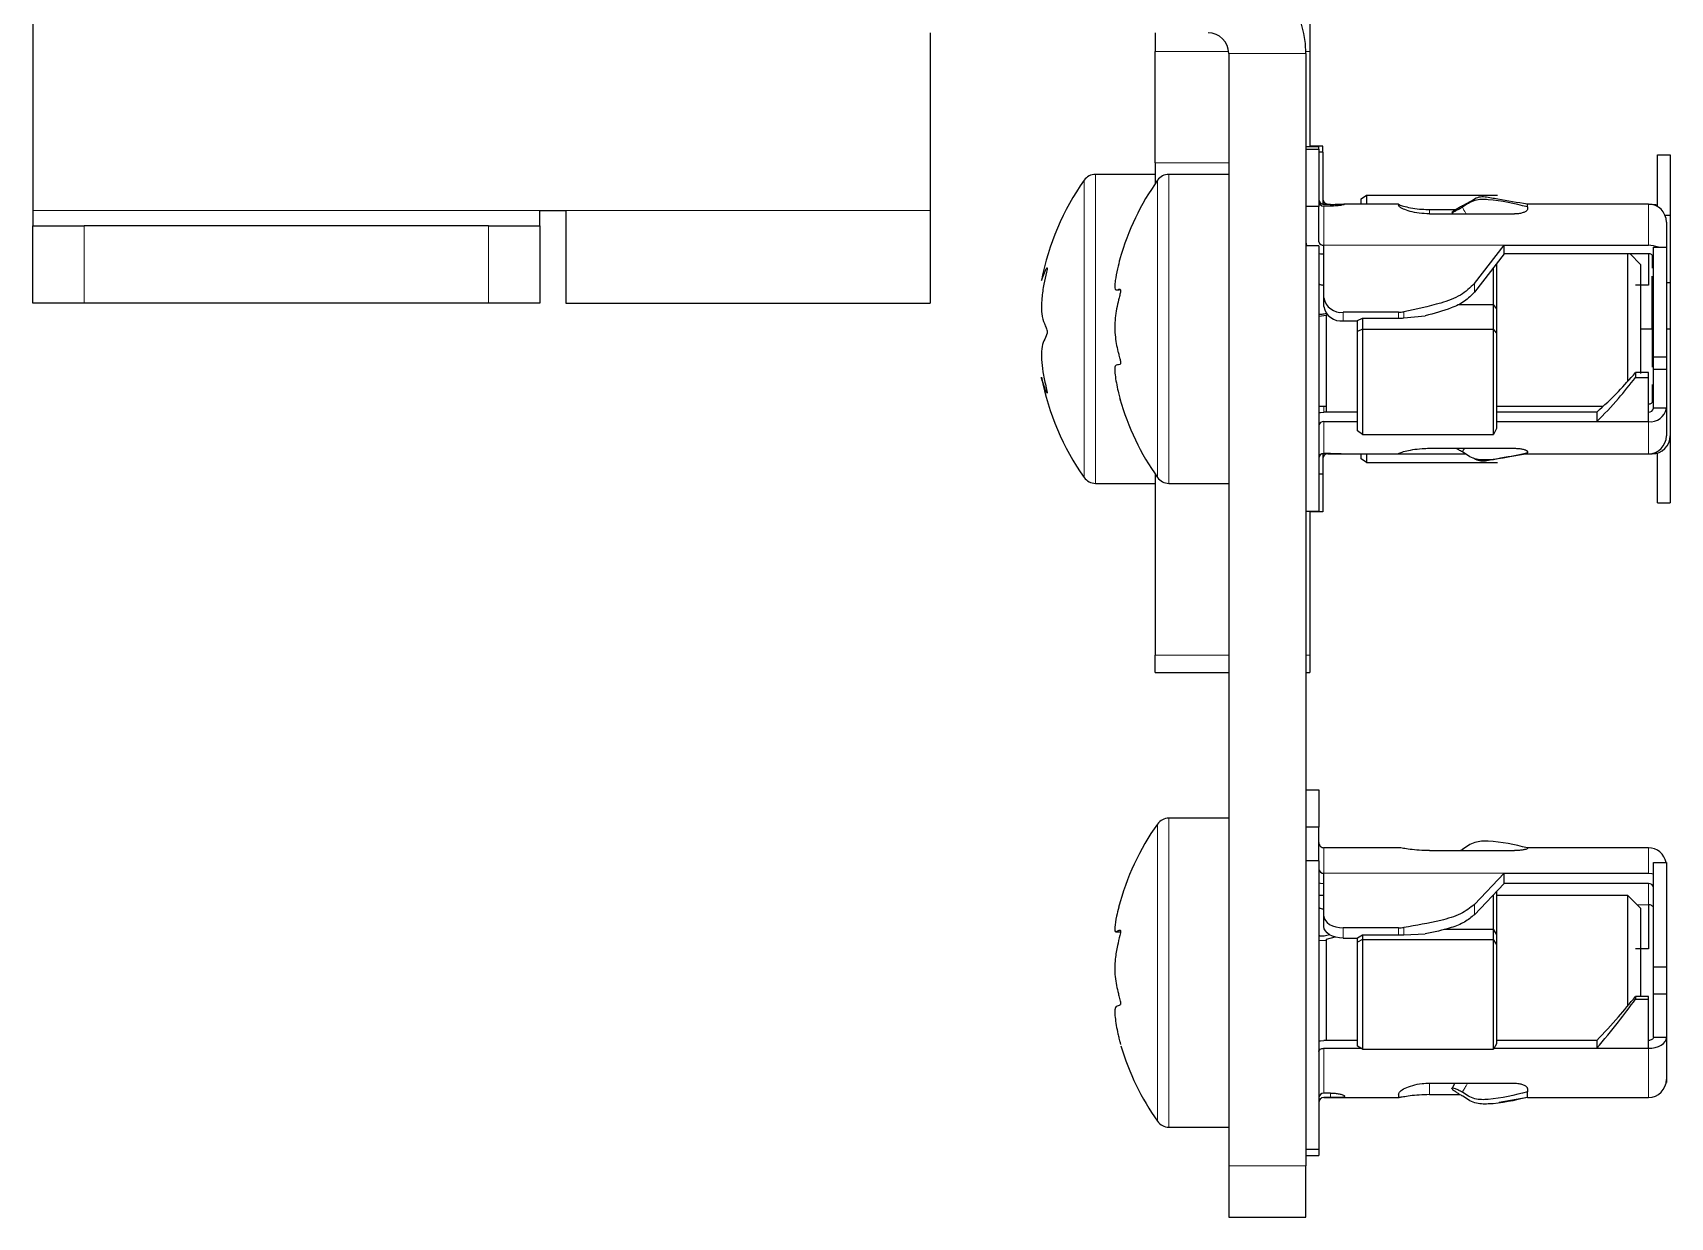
# Model space of a CAD drawing. Header units: millimetres. Extents: x -287 to 523, y -14 to 1990.
# Drawn here: x -38.3 to 25.3, y -14.5 to 31.5 of the extents above; entities that cross this region are included whole.
import ezdxf

# ---------------------------------------------------------------- set-up
doc = ezdxf.new("R2010")
doc.units = ezdxf.units.MM

msp = doc.modelspace()

# ---------------------------------------------------------------- linework, layer by layer
at = {"color": 7, "linetype": 'Continuous', "lineweight": 25}
for p, q in [((-38.259, 38.025), (-38.259, 24.625)), ((11.341, 35.419), (11.341, 30.802)), ((-3.409, 31.525), (-3.409, 24.625)), ((5.341, 31.525), (5.341, 30.802)), ((5.341, 26.472), (5.341, 30.802)), ((8.191, 30.725), (8.191, -12.475)), ((11.191, 30.725), (11.191, -12.475)), ((11.341, 30.802), (11.341, 27.103)), ((11.191, 27.103), (11.691, 27.103)), ((11.191, 27.007), (11.691, 27.007)), ((11.841, 27.125), (11.341, 27.125)), ((11.691, 27.007), (11.691, 27.103)), ((11.691, 27.007), (11.691, 24.778)), ((11.841, 26.884), (11.691, 26.884)), ((11.841, 26.884), (11.841, 27.125)), ((11.841, 26.884), (11.841, 24.867)), ((24.841, 26.783), (25.341, 26.783)), ((24.841, 24.782), (24.841, 26.783)), ((25.341, 26.783), (25.341, 24.441)), ((5.341, 26.472), (5.341, 25.677)), ((5.341, 26.025), (3.016, 26.025)), ((8.191, 26.025), (5.866, 26.025)), ((12.141, 24.86), (11.891, 24.86)), ((12.041, 24.86), (12.041, 24.875)), ((12.041, 24.875), (12.1, 24.875)), ((14.791, 24.875), (12.658, 24.875)), ((12.691, 24.873), (12.691, 24.864)), ((13.341, 25.076), (13.541, 25.218)), ((13.341, 24.875), (13.341, 25.076)), ((13.541, 25.218), (13.541, 24.875)), ((13.541, 25.218), (18.625, 25.218)), ((14.791, 24.875), (14.791, 24.82)), ((17.719, 25.054), (17.267, 24.805)), ((24.491, 24.875), (19.791, 24.875)), ((19.791, 24.761), (19.791, 24.875)), ((24.491, 24.875), (24.641, 24.875)), ((-38.259, 24.625), (-38.259, 24.025)), ((-18.559, 24.025), (-18.559, 24.625)), ((-18.559, 24.625), (-17.559, 24.625)), ((-17.559, 24.625), (-17.559, 21.025)), ((-3.409, 24.625), (-3.409, 21.025)), ((11.691, 24.778), (11.191, 24.778)), ((11.691, 23.406), (11.691, 24.778)), ((12.141, 24.795), (11.891, 24.795)), ((15.991, 24.663), (17.022, 24.663)), ((15.991, 24.491), (19.291, 24.491)), ((16.864, 24.553), (16.864, 24.556)), ((16.864, 24.553), (16.898, 24.491)), ((19.791, 24.761), (19.791, 24.662)), ((25.138, 24.441), (25.341, 24.441)), ((25.191, 24.175), (25.191, 23.193)), ((25.341, 24.441), (25.341, 21.831)), ((-38.259, 21.025), (-38.259, 24.025)), ((-38.259, 24.025), (-36.259, 24.025)), ((-20.559, 24.025), (-36.259, 24.025)), ((-20.559, 24.025), (-18.559, 24.025)), ((-18.559, 24.025), (-18.559, 21.025)), ((11.691, 23.251), (11.191, 23.251)), ((11.691, 23.251), (11.691, 12.948)), ((11.891, 21.229), (11.891, 23.272)), ((17.736, 21.786), (18.891, 23.272)), ((18.891, 22.937), (17.736, 21.451)), ((18.891, 22.937), (18.891, 23.272)), ((18.891, 23.272), (24.491, 23.272)), ((24.491, 22.937), (18.891, 22.937)), ((23.691, 22.675), (23.691, 22.937)), ((24.191, 22.525), (23.779, 22.937)), ((24.691, 23.193), (25.191, 23.193)), ((24.691, 18.946), (24.691, 23.193)), ((25.191, 23.193), (25.191, 18.946)), ((18.475, 20.975), (18.475, 22.403)), ((18.591, 22.551), (18.591, 20.82)), ((23.691, 17.981), (23.691, 22.675)), ((24.191, 22.525), (24.191, 22.234)), ((24.491, 21.724), (23.991, 21.724)), ((24.191, 22.234), (24.191, 18.295)), ((25.191, 21.831), (25.341, 21.831)), ((25.341, 21.831), (25.341, 20.025)), ((-36.259, 21.025), (-38.259, 21.025)), ((-20.559, 21.025), (-36.259, 21.025)), ((-18.559, 21.025), (-20.559, 21.025)), ((-17.559, 21.025), (-3.409, 21.025)), ((3.841, 21.541), (3.955, 21.541)), ((11.891, 20.894), (11.891, 21.229)), ((11.691, 20.521), (11.991, 20.558)), ((11.991, 20.573), (12.035, 20.584)), ((11.991, 16.794), (11.991, 20.573)), ((14.792, 20.672), (12.641, 20.672)), ((13.191, 20.35), (13.391, 20.44)), ((13.391, 20.44), (13.391, 20.014)), ((13.391, 20.44), (14.792, 20.44)), ((14.987, 20.449), (15.826, 20.534)), ((17.099, 20.975), (18.475, 20.975)), ((18.475, 20.014), (18.475, 20.975)), ((18.591, 20.82), (18.475, 20.975)), ((18.591, 20.82), (18.591, 19.869)), ((12.641, 20.337), (13.191, 20.337)), ((13.191, 19.93), (13.191, 20.35)), ((13.391, 20.014), (13.191, 19.93)), ((13.191, 16.06), (13.191, 19.93)), ((13.391, 20.014), (13.391, 15.924)), ((13.391, 20.014), (18.475, 20.014)), ((18.475, 15.924), (18.475, 20.014)), ((18.591, 19.869), (18.475, 20.014)), ((18.591, 19.869), (18.591, 16.16)), ((24.191, 20.025), (24.641, 20.025)), ((24.641, 20.025), (24.691, 20.025)), ((25.191, 20.025), (25.341, 20.025)), ((25.341, 20.025), (25.341, 15.875)), ((24.691, 18.946), (25.191, 18.946)), ((24.691, 18.458), (24.691, 18.946)), ((24.691, 18.458), (25.191, 18.458)), ((24.691, 16.942), (24.691, 18.458)), ((25.191, 18.946), (25.191, 18.458)), ((25.191, 18.458), (25.191, 16.942)), ((23.991, 18.327), (23.991, 18.132)), ((24.491, 18.327), (23.991, 18.327)), ((23.991, 18.132), (24.491, 18.132)), ((24.491, 18.132), (24.491, 18.327)), ((11.691, 17.025), (11.991, 17.025)), ((13.191, 16.794), (11.891, 16.794)), ((18.591, 17.025), (22.733, 17.025)), ((22.491, 16.794), (18.591, 16.794)), ((22.491, 16.794), (22.491, 16.422)), ((25.191, 16.942), (24.691, 16.942)), ((25.191, 16.942), (25.191, 15.875)), ((11.891, 16.422), (13.191, 16.422)), ((13.391, 15.924), (13.191, 16.06)), ((13.391, 15.924), (18.475, 15.924)), ((18.591, 16.16), (18.475, 15.924)), ((18.591, 16.422), (22.491, 16.422)), ((22.491, 16.422), (24.491, 16.422)), ((15.991, 15.388), (19.291, 15.388)), ((19.791, 15.266), (19.791, 15.207)), ((25.341, 15.875), (25.341, 13.268)), ((11.841, 15.184), (11.841, 14.393)), ((12.141, 15.191), (11.891, 15.191)), ((12.041, 15.175), (12.658, 15.175)), ((12.658, 15.175), (14.791, 15.175)), ((13.341, 14.975), (13.341, 15.175)), ((13.541, 14.833), (13.341, 14.975)), ((13.541, 15.175), (13.541, 14.833)), ((13.541, 14.833), (18.625, 14.833)), ((14.791, 15.181), (14.791, 15.175)), ((14.791, 15.175), (17.396, 15.175)), ((19.791, 15.175), (19.791, 15.207)), ((19.791, 15.175), (24.491, 15.175)), ((24.491, 15.175), (24.641, 15.175)), ((24.841, 13.268), (24.841, 15.205)), ((3.016, 14.025), (5.341, 14.025)), ((5.341, 14.374), (5.341, 7.356)), ((5.866, 14.025), (8.191, 14.025)), ((11.691, 14.393), (11.841, 14.393)), ((11.841, 14.393), (11.841, 12.925)), ((11.191, 12.948), (11.691, 12.948)), ((11.341, 12.948), (11.341, 7.356)), ((11.841, 12.925), (11.341, 12.925)), ((24.841, 13.268), (25.341, 13.268)), ((5.341, 6.686), (5.341, 7.356)), ((11.341, 7.356), (11.341, 6.686)), ((5.341, 6.686), (8.191, 6.686)), ((11.191, 6.686), (11.341, 6.686)), ((11.191, 2.125), (11.691, 2.125)), ((11.691, 2.125), (11.691, 0.674)), ((8.191, 1.025), (5.866, 1.025)), ((11.691, 0.674), (11.191, 0.674)), ((11.691, -0.632), (11.691, 0.674)), ((11.691, -0.632), (11.191, -0.632)), ((11.691, -0.632), (11.691, -11.826)), ((12.185, -0.125), (11.891, -0.125)), ((14.81, -0.125), (12.185, -0.125)), ((15.991, -0.236), (19.291, -0.236)), ((24.491, -0.125), (19.791, -0.125)), ((19.791, -0.127), (19.791, -0.125)), ((19.791, -0.127), (19.791, -0.155)), ((11.891, -2.782), (11.891, -1.116)), ((17.736, -2.328), (18.891, -1.116)), ((18.891, -1.514), (18.891, -1.116)), ((18.891, -1.116), (24.491, -1.116)), ((24.691, -0.704), (25.191, -0.704)), ((24.691, -4.752), (24.691, -0.704)), ((25.191, -0.704), (25.191, -4.752)), ((18.891, -1.514), (17.736, -2.725)), ((18.591, -1.828), (18.591, -3.476)), ((24.491, -1.514), (18.891, -1.514)), ((11.891, -1.975), (11.691, -1.975)), ((18.475, -3.292), (18.475, -1.95)), ((23.691, -1.975), (18.591, -1.975)), ((24.191, -2.475), (23.691, -1.975)), ((23.691, -4.716), (23.691, -1.975)), ((24.191, -2.475), (24.191, -4.759)), ((11.891, -3.18), (11.891, -2.782)), ((3.814, -3.386), (3.968, -3.386)), ((11.691, -3.727), (11.991, -3.708)), ((11.991, -3.673), (12.331, -3.591)), ((11.991, -7.61), (11.991, -3.673)), ((14.792, -3.236), (12.641, -3.236)), ((12.641, -3.634), (13.191, -3.634)), ((13.191, -3.618), (13.391, -3.512)), ((13.191, -3.791), (13.191, -3.618)), ((13.391, -3.687), (13.191, -3.791)), ((13.191, -7.827), (13.191, -3.791)), ((13.391, -3.512), (13.391, -3.687)), ((13.391, -3.512), (14.792, -3.512)), ((13.391, -3.687), (13.391, -7.952)), ((13.391, -3.687), (18.475, -3.687)), ((14.987, -3.508), (15.826, -3.473)), ((16.563, -3.292), (18.475, -3.292)), ((18.475, -3.687), (18.475, -3.292)), ((18.591, -3.476), (18.475, -3.292)), ((18.475, -7.952), (18.475, -3.687)), ((18.591, -3.867), (18.475, -3.687)), ((18.591, -3.476), (18.591, -3.867)), ((18.591, -3.867), (18.591, -7.735)), ((24.491, -4.049), (23.991, -4.049)), ((23.691, -6.282), (23.691, -4.716)), ((24.191, -4.759), (24.191, -5.914)), ((24.691, -4.752), (25.191, -4.752)), ((24.691, -5.801), (24.691, -4.752)), ((25.191, -4.752), (25.191, -5.801)), ((23.991, -5.9), (23.991, -6.007)), ((24.491, -5.9), (23.991, -5.9)), ((23.991, -6.007), (24.491, -6.007)), ((24.491, -6.007), (24.491, -5.9)), ((24.691, -5.801), (25.191, -5.801)), ((24.691, -7.489), (24.691, -5.801)), ((25.191, -5.801), (25.191, -7.489)), ((13.191, -7.61), (11.891, -7.61)), ((22.491, -7.61), (18.591, -7.61)), ((22.491, -7.61), (22.491, -7.913)), ((25.191, -7.489), (24.691, -7.489)), ((25.191, -7.489), (25.191, -9.125)), ((11.891, -7.913), (13.328, -7.913)), ((13.391, -7.952), (13.191, -7.827)), ((13.391, -7.952), (18.475, -7.952)), ((18.591, -7.735), (18.475, -7.952)), ((18.496, -7.913), (22.491, -7.913)), ((22.491, -7.913), (24.491, -7.913)), ((15.991, -9.268), (19.291, -9.268)), ((16.864, -9.471), (16.864, -9.466)), ((16.973, -9.268), (16.865, -9.462)), ((19.791, -9.478), (19.791, -9.608)), ((25.18, -9.246), (25.191, -9.246)), ((25.191, -9.125), (25.191, -9.246)), ((12.141, -9.655), (11.891, -9.655)), ((11.891, -9.825), (12.185, -9.825)), ((12.141, -9.825), (11.891, -9.825)), ((12.185, -9.825), (14.81, -9.825)), ((12.691, -9.769), (12.691, -9.791)), ((14.791, -9.693), (14.791, -9.821)), ((15.991, -9.713), (17.187, -9.713)), ((18.699, -10.001), (19.791, -9.814)), ((19.791, -9.825), (19.791, -9.608)), ((19.791, -9.825), (24.491, -9.825)), ((5.866, -10.975), (8.191, -10.975)), ((11.191, -11.826), (11.691, -11.826)), ((11.191, -12.075), (11.691, -12.075)), ((11.691, -11.826), (11.691, -12.075)), ((8.191, -12.475), (8.191, -14.475)), ((11.191, -14.475), (11.191, -12.475)), ((8.191, -14.475), (11.191, -14.475))]:
    msp.add_line(p, q, dxfattribs=at)
at = {"color": 8, "linetype": 'Continuous', "lineweight": 18}
for p, q in [((5.341, 30.802), (8.187, 30.802)), ((8.191, 30.725), (11.191, 30.725)), ((11.19, 30.802), (11.341, 30.802)), ((8.191, 26.472), (5.341, 26.472)), ((2.575, 25.791), (2.575, 25.797)), ((2.575, 14.254), (2.575, 25.791)), ((3.016, 26.019), (3.016, 26.025)), ((3.016, 14.025), (3.016, 26.019)), ((5.425, 14.254), (5.425, 25.797)), ((5.866, 14.025), (5.866, 26.025)), ((12.141, 24.795), (12.141, 24.86)), ((24.491, 23.272), (24.491, 24.875)), ((-38.259, 24.625), (-18.559, 24.625)), ((-17.559, 24.625), (-3.409, 24.625)), ((11.891, 24.795), (11.891, 23.272)), ((15.991, 24.663), (15.991, 24.491)), ((-36.259, 24.025), (-36.259, 21.025)), ((-20.559, 21.025), (-20.559, 24.025)), ((11.891, 23.272), (18.891, 23.272)), ((24.641, 22.385), (24.641, 22.892)), ((17.736, 21.451), (17.736, 21.786)), ((12.641, 20.672), (12.641, 20.337)), ((14.792, 20.44), (14.792, 20.672)), ((14.987, 20.691), (14.987, 20.449)), ((24.641, 18.544), (24.641, 20.025)), ((24.641, 17.159), (24.641, 17.87)), ((11.891, 17.025), (11.891, 16.794)), ((24.491, 16.794), (24.491, 17.114)), ((11.891, 16.422), (11.891, 15.191)), ((24.491, 15.175), (24.491, 16.422)), ((12.041, 15.191), (12.041, 15.175)), ((24.641, 15.175), (24.641, 15.192)), ((5.341, 7.356), (8.191, 7.356)), ((11.191, 7.356), (11.341, 7.356)), ((5.425, -10.746), (5.425, 0.797)), ((5.866, -10.975), (5.866, 1.025)), ((11.891, -0.125), (11.891, -1.116)), ((17.267, -0.189), (17.294, -0.236)), ((24.491, -1.116), (24.491, -0.125)), ((11.891, -1.116), (18.891, -1.116)), ((24.491, -2.339), (24.491, -1.514)), ((17.736, -2.725), (17.736, -2.328)), ((24.491, -2.339), (24.056, -2.339)), ((12.641, -3.236), (12.641, -3.634)), ((14.792, -3.512), (14.792, -3.236)), ((14.987, -3.221), (14.987, -3.508)), ((11.891, -7.913), (11.891, -9.655)), ((24.491, -9.825), (24.491, -7.913)), ((15.991, -9.268), (15.991, -9.713)), ((12.141, -9.825), (12.141, -9.655)), ((11.191, -12.475), (8.191, -12.475))]:
    msp.add_line(p, q, dxfattribs=at)
at = {"color": 7, "linetype": 'Continuous', "lineweight": 25, "flags": 128}
for points in [[(24.641, 24.875), (24.777, 24.862), (24.841, 24.846)], [(11.191, 23.406), (11.204, 23.314), (11.23, 23.251)], [(11.691, 22.957), (11.754, 22.946), (11.891, 22.937)], [(11.691, 16.772), (11.754, 16.784), (11.891, 16.794)], [(24.491, -1.116), (24.627, -1.127), (24.691, -1.139)], [(11.691, -1.49), (11.754, -1.503), (11.891, -1.514)], [(24.691, -2.46), (24.687, -2.437), (24.676, -2.414), (24.657, -2.393), (24.632, -2.375), (24.602, -2.36), (24.567, -2.348), (24.53, -2.342), (24.491, -2.339)], [(11.891, -2.782), (11.905, -2.871), (11.948, -2.956), (12.017, -3.034), (12.111, -3.103), (12.224, -3.16), (12.354, -3.202), (12.495, -3.228), (12.641, -3.236)], [(12.641, -3.634), (12.495, -3.625), (12.354, -3.599), (12.224, -3.557), (12.111, -3.501), (12.017, -3.432), (11.948, -3.354), (11.905, -3.268), (11.891, -3.18)], [(11.691, -7.628), (11.754, -7.618), (11.891, -7.61)], [(24.691, -7.489), (24.687, -7.512), (24.676, -7.535), (24.657, -7.556), (24.632, -7.574), (24.602, -7.589), (24.567, -7.601), (24.53, -7.608), (24.491, -7.61)], [(24.491, -7.913), (24.627, -7.905), (24.759, -7.881), (24.88, -7.841), (24.986, -7.789), (25.073, -7.724), (25.138, -7.651), (25.177, -7.571), (25.191, -7.489)], [(11.691, -8.034), (11.695, -8.01), (11.706, -7.988), (11.725, -7.967), (11.749, -7.948), (11.78, -7.933), (11.814, -7.922), (11.852, -7.915), (11.891, -7.913)]]:
    msp.add_lwpolyline(points, dxfattribs=at)
at = {"color": 7, "linetype": 'Continuous', "lineweight": 25}
for centre, radius, start, end in [((7.391, 30.725), 3.8, 360, 90), ((7.391, 30.725), 0.8, 0, 90), ((10.741, 20.025), 10, 144.74847, 169.13664), ((3.016, 25.485), 0.54, 90, 144.74847), ((13.591, 20.025), 10, 144.74847, 164.2164), ((5.866, 25.485), 0.54, 90, 144.74847), ((11.891, 25.06), 0.2, 180.08935, 270.08907), ((11.889, 24.993), 0.198, 180.48602, 270.47792), ((12.041, 25.075), 0.2, 180, 270), ((24.491, 24.175), 0.7, 360, 90), ((11.863, 23.447), 0.177, 193.44863, 278.95624), ((24.498, 22.31), 0.962, 66.6447, 90.4317), ((24.518, 22.762), 0.177, 13.44863, 98.95624), ((12.557, 21.342), 0.676, 189.63694, 277.14426), ((12.557, 21.007), 0.676, 189.63694, 277.14426), ((14.793, 21.667), 0.996, 269.96573, 281.24283), ((10.741, 20.025), 10, 190.82426, 215.25153), ((13.591, 20.025), 10, 195.76708, 215.25153), ((24.518, 17.289), 0.177, 261.04376, 346.55137), ((24.569, 17.048), 0.63, 262.85574, 350.36306), ((24.513, 16.972), 0.18, 262.85574, 350.36306), ((11.868, 16.244), 0.18, 82.85574, 170.36306), ((24.491, 15.875), 0.7, 270, 360), ((24.641, 15.875), 0.7, 270, 0), ((11.891, 14.991), 0.2, 89.91093, 179.91065), ((12.041, 14.975), 0.2, 90, 180), ((3.016, 14.565), 0.54, 215.25153, 270), ((5.866, 14.565), 0.54, 215.25153, 270), ((13.591, -4.975), 10, 144.74847, 165.35216), ((5.866, 0.485), 0.54, 90, 144.74847), ((11.891, 0.075), 0.2, 180.0002, 270.0002), ((24.491, -0.825), 0.7, 9.94909, 90), ((11.873, -0.934), 0.183, 187.23659, 275.7518), ((24.509, -1.696), 0.183, 7.23659, 95.7518), ((14.793, -2.022), 1.214, 269.96029, 279.18959), ((13.591, -4.975), 10, 196.54426, 215.25153), ((24.491, -9.125), 0.7, 270, 360), ((11.887, -9.851), 0.197, 88.99664, 178.9602), ((11.891, -10.025), 0.2, 89.9998, 179.9998), ((5.866, -10.435), 0.54, 215.25153, 270)]:
    msp.add_arc(centre, radius, start, end, dxfattribs=at)
for centre, ratio in [((14.792, 20.707), 0.356453), ((14.792, -3.402), 0.14648)]:
    msp.add_ellipse(centre, major_axis=(0.75, 0), ratio=ratio, start_param=4.712389, end_param=4.975032, dxfattribs=at)
for points, knots in [([(12.141, 24.86), (12.203, 24.861), (12.326, 24.862), (12.491, 24.868), (12.615, 24.874), (12.681, 24.876), (12.688, 24.874), (12.691, 24.873)], [0, 0, 0, 0, 0.214393, 0.428789, 0.643061, 0.856854, 1, 1, 1, 1]), ([(12.691, 24.864), (12.685, 24.859), (12.673, 24.849), (12.579, 24.828), (12.44, 24.808), (12.285, 24.796), (12.182, 24.795), (12.141, 24.795)], [0, 0, 0, 0, 0.2143054, 0.4286504, 0.6422794, 0.8562229, 1, 1, 1, 1]), ([(14.791, 24.87), (14.803, 24.86), (14.828, 24.841), (15.028, 24.777), (15.326, 24.713), (15.664, 24.67), (15.894, 24.665), (15.991, 24.663)], [0, 0, 0, 0, 0.212833, 0.42585, 0.635542, 0.846587, 1, 1, 1, 1]), ([(15.991, 24.491), (15.856, 24.496), (15.586, 24.506), (15.227, 24.583), (14.957, 24.679), (14.812, 24.766), (14.797, 24.804), (14.791, 24.82)], [0, 0, 0, 0, 0.213238, 0.42649, 0.63916, 0.849598, 1, 1, 1, 1]), ([(17.267, 24.805), (17.218, 24.777), (17.121, 24.723), (16.996, 24.648), (16.906, 24.591), (16.868, 24.563), (16.864, 24.557), (16.864, 24.556)], [0, 0, 0, 0, 0.225867, 0.451734, 0.677598, 0.903479, 1, 1, 1, 1]), ([(19.791, 24.761), (19.292, 24.883), (18.621, 25.048), (17.727, 25.06), (17.422, 24.855), (17.267, 24.751)], [0, 0, 0, 0, 0.587693, 0.790818, 1, 1, 1, 1]), ([(19.791, 24.875), (19.404, 24.932), (18.842, 25.014), (18.234, 25.142), (17.902, 25.159), (17.761, 25.079), (17.691, 25.039)], [0, 0, 0, 0, 0.53039, 0.769058, 0.884473, 1, 1, 1, 1]), ([(16.864, 24.553), (16.868, 24.553), (16.878, 24.553), (16.953, 24.587), (17.064, 24.642), (17.177, 24.702), (17.246, 24.739), (17.267, 24.751)], [0, 0, 0, 0, 0.225883, 0.451767, 0.67765, 0.903524, 1, 1, 1, 1]), ([(19.791, 24.662), (19.785, 24.645), (19.774, 24.611), (19.689, 24.559), (19.562, 24.517), (19.422, 24.494), (19.328, 24.491), (19.291, 24.491)], [0, 0, 0, 0, 0.214373, 0.428779, 0.642592, 0.856666, 1, 1, 1, 1]), ([(24.491, 22.937), (24.491, 22.782), (24.491, 22.423), (24.491, 21.977), (24.491, 21.724)], [0, 0, 0, 0, 0.433451, 1, 1, 1, 1]), ([(0.92, 21.908), (0.92, 21.901), (0.918, 21.882), (0.98, 22.069), (1.06, 22.271), (1.118, 22.38), (1.134, 22.399), (1.14, 22.396), (1.141, 22.386), (1.139, 22.364), (1.131, 22.313), (1.086, 22.108), (1.004, 21.742), (0.935, 21.286), (0.91, 20.882), (0.935, 20.523), (1.007, 20.284), (1.088, 20.1), (1.125, 20), (1.137, 19.945), (1.141, 19.915), (1.141, 19.89), (1.139, 19.862), (1.128, 19.811), (1.072, 19.676), (0.98, 19.514), (0.914, 19.23), (0.917, 18.805), (0.975, 18.338), (1.053, 17.954), (1.111, 17.695), (1.132, 17.602), (1.14, 17.553), (1.141, 17.538), (1.14, 17.53), (1.132, 17.534), (1.09, 17.612), (1.009, 17.829), (0.936, 18.07), (0.924, 18.126), (0.92, 18.145)], [0, 0, 0, 0, 0.031606, 0.08599, 0.146926, 0.162165, 0.169821, 0.172902, 0.176017, 0.178677, 0.182699, 0.194136, 0.245481, 0.30493, 0.341521, 0.378321, 0.450036, 0.485425, 0.500034, 0.504619, 0.507564, 0.510071, 0.512573, 0.517012, 0.53072, 0.594642, 0.659092, 0.697147, 0.750509, 0.809821, 0.823325, 0.836953, 0.840019, 0.842585, 0.845154, 0.849068, 0.859852, 0.907936, 0.969401, 1, 1, 1, 1]), ([(3.969, 22.749), (3.968, 22.744), (3.937, 22.636), (3.857, 22.318), (3.787, 21.948), (3.76, 21.665), (3.785, 21.512), (3.864, 21.549), (3.947, 21.571), (3.977, 21.564), (3.988, 21.542), (3.991, 21.521), (3.991, 21.497), (3.987, 21.461), (3.969, 21.368), (3.889, 21.063), (3.803, 20.682), (3.76, 20.172), (3.779, 19.667), (3.852, 19.302), (3.924, 19.022), (3.952, 18.918), (3.971, 18.84), (3.984, 18.783), (3.99, 18.738), (3.991, 18.72), (3.991, 18.713)], [0, 0, 0, 0, 0.00365, 0.077461, 0.171814, 0.228586, 0.285766, 0.416114, 0.454923, 0.474397, 0.482246, 0.486516, 0.490821, 0.495681, 0.504404, 0.537695, 0.669138, 0.731239, 0.794134, 0.916194, 0.946326, 0.965487, 0.978097, 0.99078, 0.995843, 1, 1, 1, 1]), ([(11.691, 21.79), (11.692, 21.785), (11.694, 21.775), (11.711, 21.759), (11.748, 21.741), (11.818, 21.731), (11.866, 21.723), (11.891, 21.718)], [0, 0, 0, 0, 0.1953018, 0.3775407, 0.5389091, 0.7613833, 1, 1, 1, 1]), ([(17.736, 21.786), (17.567, 21.626), (17.216, 21.295), (16.234, 20.946), (15.471, 20.79), (14.987, 20.691)], [0, 0, 0, 0, 0.254027, 0.526591, 1, 1, 1, 1]), ([(24.641, 20.025), (24.641, 20.42), (24.641, 21.125), (24.641, 21.785), (24.641, 22.075)], [0, 0, 0, 0, 0.559866, 1, 1, 1, 1]), ([(17.736, 21.451), (17.616, 21.329), (17.371, 21.078), (16.708, 20.763), (16.168, 20.623), (15.826, 20.534)], [0, 0, 0, 0, 0.261809, 0.533628, 1, 1, 1, 1]), ([(11.691, 20.627), (11.692, 20.622), (11.694, 20.612), (11.711, 20.601), (11.749, 20.593), (11.825, 20.6), (11.907, 20.61), (11.964, 20.624), (11.994, 20.632)], [0, 0, 0, 0, 0.1468126, 0.2838054, 0.4051095, 0.587871, 0.7831577, 1, 1, 1, 1]), ([(3.991, 18.713), (3.991, 18.705), (3.99, 18.688), (3.981, 18.66), (3.939, 18.624), (3.858, 18.642), (3.788, 18.614), (3.76, 18.483), (3.783, 18.155), (3.859, 17.748), (3.94, 17.418), (3.972, 17.297), (3.986, 17.246), (3.991, 17.229), (3.991, 17.226), (3.989, 17.234), (3.982, 17.257), (3.973, 17.287), (3.968, 17.305)], [0, 0, 0, 0, 0.0080985, 0.0194887, 0.0510507, 0.192127, 0.3599728, 0.4662721, 0.5734397, 0.8070788, 0.883862, 0.9223376, 0.9416812, 0.9500322, 0.9584695, 0.9657153, 0.9784816, 1, 1, 1, 1]), ([(22.491, 16.794), (22.771, 17.05), (23.271, 17.507), (23.771, 18.076), (23.991, 18.327)], [0, 0, 0, 0, 0.559868, 1, 1, 1, 1]), ([(22.491, 16.422), (22.771, 16.711), (23.271, 17.227), (23.771, 17.855), (23.991, 18.132)], [0, 0, 0, 0, 0.559911, 1, 1, 1, 1]), ([(24.491, 16.422), (24.491, 16.711), (24.491, 17.227), (24.491, 17.855), (24.491, 18.132)], [0, 0, 0, 0, 0.559866, 1, 1, 1, 1]), ([(14.791, 15.181), (14.803, 15.19), (14.828, 15.21), (15.028, 15.274), (15.326, 15.338), (15.664, 15.381), (15.894, 15.386), (15.991, 15.388)], [0, 0, 0, 0, 0.212833, 0.42585, 0.635542, 0.846587, 1, 1, 1, 1]), ([(17.267, 15.246), (17.218, 15.274), (17.127, 15.325), (17.055, 15.368), (17.022, 15.388)], [0, 0, 0, 0, 0.54387, 1, 1, 1, 1]), ([(19.291, 15.388), (19.347, 15.386), (19.459, 15.383), (19.609, 15.358), (19.722, 15.325), (19.782, 15.292), (19.788, 15.274), (19.791, 15.266)], [0, 0, 0, 0, 0.214445, 0.428893, 0.643239, 0.857188, 1, 1, 1, 1]), ([(12.141, 15.191), (12.203, 15.19), (12.327, 15.189), (12.49, 15.183), (12.609, 15.176), (12.644, 15.176), (12.658, 15.176)], [0, 0, 0, 0, 0.268337, 0.536678, 0.804865, 1, 1, 1, 1]), ([(19.791, 15.207), (19.292, 15.087), (18.621, 14.927), (17.727, 14.931), (17.422, 15.14), (17.267, 15.246)], [0, 0, 0, 0, 0.587693, 0.790818, 1, 1, 1, 1]), ([(17.691, 15.012), (17.751, 14.978), (17.84, 14.926), (17.986, 14.895), (18.22, 14.904), (18.821, 15.039), (19.391, 15.119), (19.791, 15.175)], [0, 0, 0, 0, 0.113251, 0.16898, 0.224646, 0.455828, 1, 1, 1, 1]), ([(19.791, -0.127), (19.292, -0.011), (18.621, 0.144), (17.727, 0.128), (17.422, -0.083), (17.267, -0.189)], [0, 0, 0, 0, 0.587693, 0.790818, 1, 1, 1, 1]), ([(15.991, -0.236), (15.856, -0.233), (15.587, -0.227), (15.226, -0.187), (14.96, -0.146), (14.828, -0.124), (14.814, -0.126), (14.81, -0.127)], [0, 0, 0, 0, 0.234814, 0.469643, 0.703831, 0.935562, 1, 1, 1, 1]), ([(17.187, -0.236), (17.193, -0.232), (17.218, -0.217), (17.246, -0.201), (17.267, -0.189)], [0, 0, 0, 0, 0.235419, 1, 1, 1, 1]), ([(19.791, -0.155), (19.785, -0.161), (19.774, -0.175), (19.689, -0.2), (19.562, -0.221), (19.422, -0.234), (19.328, -0.235), (19.291, -0.236)], [0, 0, 0, 0, 0.2143729, 0.4287785, 0.6425919, 0.8566662, 1, 1, 1, 1]), ([(3.92, -2.444), (3.891, -2.555), (3.82, -2.829), (3.764, -3.19), (3.767, -3.387), (3.825, -3.396), (3.903, -3.338), (3.961, -3.321), (3.982, -3.325), (3.99, -3.353), (3.991, -3.372), (3.99, -3.398), (3.982, -3.452), (3.94, -3.637), (3.858, -3.953), (3.787, -4.367), (3.76, -4.791), (3.785, -5.278), (3.864, -5.642), (3.947, -5.94), (3.977, -6.055), (3.988, -6.117), (3.991, -6.15), (3.991, -6.175), (3.987, -6.2), (3.969, -6.237), (3.889, -6.269), (3.803, -6.274), (3.76, -6.439), (3.779, -6.788), (3.852, -7.189), (3.924, -7.499), (3.952, -7.61), (3.971, -7.685), (3.984, -7.733), (3.99, -7.759), (3.991, -7.763), (3.991, -7.764)], [0, 0, 0, 0, 0.046233, 0.113467, 0.153166, 0.208832, 0.270707, 0.284793, 0.299011, 0.302209, 0.304886, 0.307566, 0.311648, 0.322899, 0.373059, 0.43718, 0.475761, 0.514619, 0.603202, 0.629576, 0.64281, 0.648144, 0.651045, 0.653971, 0.657274, 0.663202, 0.685826, 0.775152, 0.817355, 0.860097, 0.943047, 0.963524, 0.976545, 0.985115, 0.993735, 0.997175, 1, 1, 1, 1]), ([(11.691, -2.402), (11.692, -2.411), (11.694, -2.429), (11.711, -2.454), (11.748, -2.481), (11.818, -2.492), (11.866, -2.5), (11.891, -2.504)], [0, 0, 0, 0, 0.195302, 0.377541, 0.538909, 0.761383, 1, 1, 1, 1]), ([(17.736, -2.328), (17.567, -2.458), (17.216, -2.728), (16.234, -3.013), (15.471, -3.14), (14.987, -3.221)], [0, 0, 0, 0, 0.254027, 0.526591, 1, 1, 1, 1]), ([(24.491, -2.339), (24.491, -2.637), (24.491, -3.168), (24.491, -3.78), (24.491, -4.049)], [0, 0, 0, 0, 0.559785, 1, 1, 1, 1]), ([(17.736, -2.725), (17.616, -2.825), (17.371, -3.029), (16.708, -3.287), (16.168, -3.401), (15.826, -3.473)], [0, 0, 0, 0, 0.261809, 0.533628, 1, 1, 1, 1]), ([(11.691, -3.491), (11.692, -3.499), (11.694, -3.516), (11.711, -3.537), (11.749, -3.555), (11.825, -3.55), (11.944, -3.537), (12.038, -3.514), (12.106, -3.497)], [0, 0, 0, 0, 0.115696, 0.223653, 0.319247, 0.463273, 0.617169, 1, 1, 1, 1]), ([(22.491, -7.61), (22.771, -7.312), (23.271, -6.781), (23.771, -6.17), (23.991, -5.9)], [0, 0, 0, 0, 0.559868, 1, 1, 1, 1]), ([(22.491, -7.913), (22.771, -7.579), (23.271, -6.982), (23.771, -6.305), (23.991, -6.007)], [0, 0, 0, 0, 0.559911, 1, 1, 1, 1]), ([(24.491, -7.913), (24.491, -7.579), (24.491, -6.982), (24.491, -6.305), (24.491, -6.007)], [0, 0, 0, 0, 0.559866, 1, 1, 1, 1]), ([(14.791, -9.693), (14.803, -9.658), (14.828, -9.589), (15.028, -9.461), (15.326, -9.349), (15.664, -9.279), (15.894, -9.271), (15.991, -9.268)], [0, 0, 0, 0, 0.212833, 0.42585, 0.635542, 0.846587, 1, 1, 1, 1]), ([(17.267, -9.621), (17.218, -9.595), (17.121, -9.545), (16.996, -9.489), (16.906, -9.458), (16.868, -9.454), (16.864, -9.463), (16.864, -9.466)], [0, 0, 0, 0, 0.225867, 0.451734, 0.677598, 0.903479, 1, 1, 1, 1]), ([(16.864, -9.471), (16.868, -9.482), (16.878, -9.502), (16.953, -9.564), (17.064, -9.64), (17.177, -9.709), (17.246, -9.748), (17.267, -9.76)], [0, 0, 0, 0, 0.225883, 0.451767, 0.67765, 0.903524, 1, 1, 1, 1]), ([(19.291, -9.268), (19.347, -9.271), (19.459, -9.276), (19.609, -9.315), (19.722, -9.371), (19.782, -9.429), (19.788, -9.464), (19.791, -9.478)], [0, 0, 0, 0, 0.214445, 0.428893, 0.643239, 0.857188, 1, 1, 1, 1]), ([(12.141, -9.655), (12.203, -9.656), (12.326, -9.659), (12.491, -9.683), (12.615, -9.715), (12.681, -9.746), (12.688, -9.762), (12.691, -9.769)], [0, 0, 0, 0, 0.214393, 0.428789, 0.643061, 0.856854, 1, 1, 1, 1]), ([(12.691, -9.791), (12.685, -9.798), (12.673, -9.811), (12.579, -9.82), (12.44, -9.824), (12.285, -9.825), (12.182, -9.825), (12.141, -9.825)], [0, 0, 0, 0, 0.214305, 0.42865, 0.642279, 0.856223, 1, 1, 1, 1]), ([(15.991, -9.713), (15.856, -9.716), (15.586, -9.722), (15.227, -9.762), (14.957, -9.803), (14.812, -9.827), (14.797, -9.823), (14.791, -9.821)], [0, 0, 0, 0, 0.213238, 0.42649, 0.63916, 0.849598, 1, 1, 1, 1]), ([(19.791, -9.608), (19.292, -9.732), (18.621, -9.899), (17.727, -9.923), (17.422, -9.722), (17.267, -9.621)], [0, 0, 0, 0, 0.587693, 0.790818, 1, 1, 1, 1]), ([(19.791, -9.822), (19.292, -9.938), (18.621, -10.094), (17.727, -10.077), (17.422, -9.867), (17.267, -9.76)], [0, 0, 0, 0, 0.587693, 0.790818, 1, 1, 1, 1])]:
    msp.add_open_spline(points, degree=3, knots=knots, dxfattribs=at)
at = {"color": 8, "linetype": 'Continuous', "lineweight": 18}
for points, knots in [([(17.267, 24.751), (17.309, 24.678), (17.358, 24.591), (17.408, 24.504), (17.416, 24.491)], [0, 0, 0, 0, 0.8427558, 1, 1, 1, 1]), ([(17.348, 15.388), (17.337, 15.368), (17.31, 15.321), (17.283, 15.274), (17.267, 15.246)], [0, 0, 0, 0, 0.415393, 1, 1, 1, 1]), ([(17.471, -9.268), (17.466, -9.277), (17.44, -9.322), (17.387, -9.412), (17.325, -9.521), (17.283, -9.593), (17.267, -9.621)], [0, 0, 0, 0, 0.073986, 0.383014, 0.76733, 1, 1, 1, 1])]:
    msp.add_open_spline(points, degree=3, knots=knots, dxfattribs=at)

doc.saveas('drawing.dxf')
